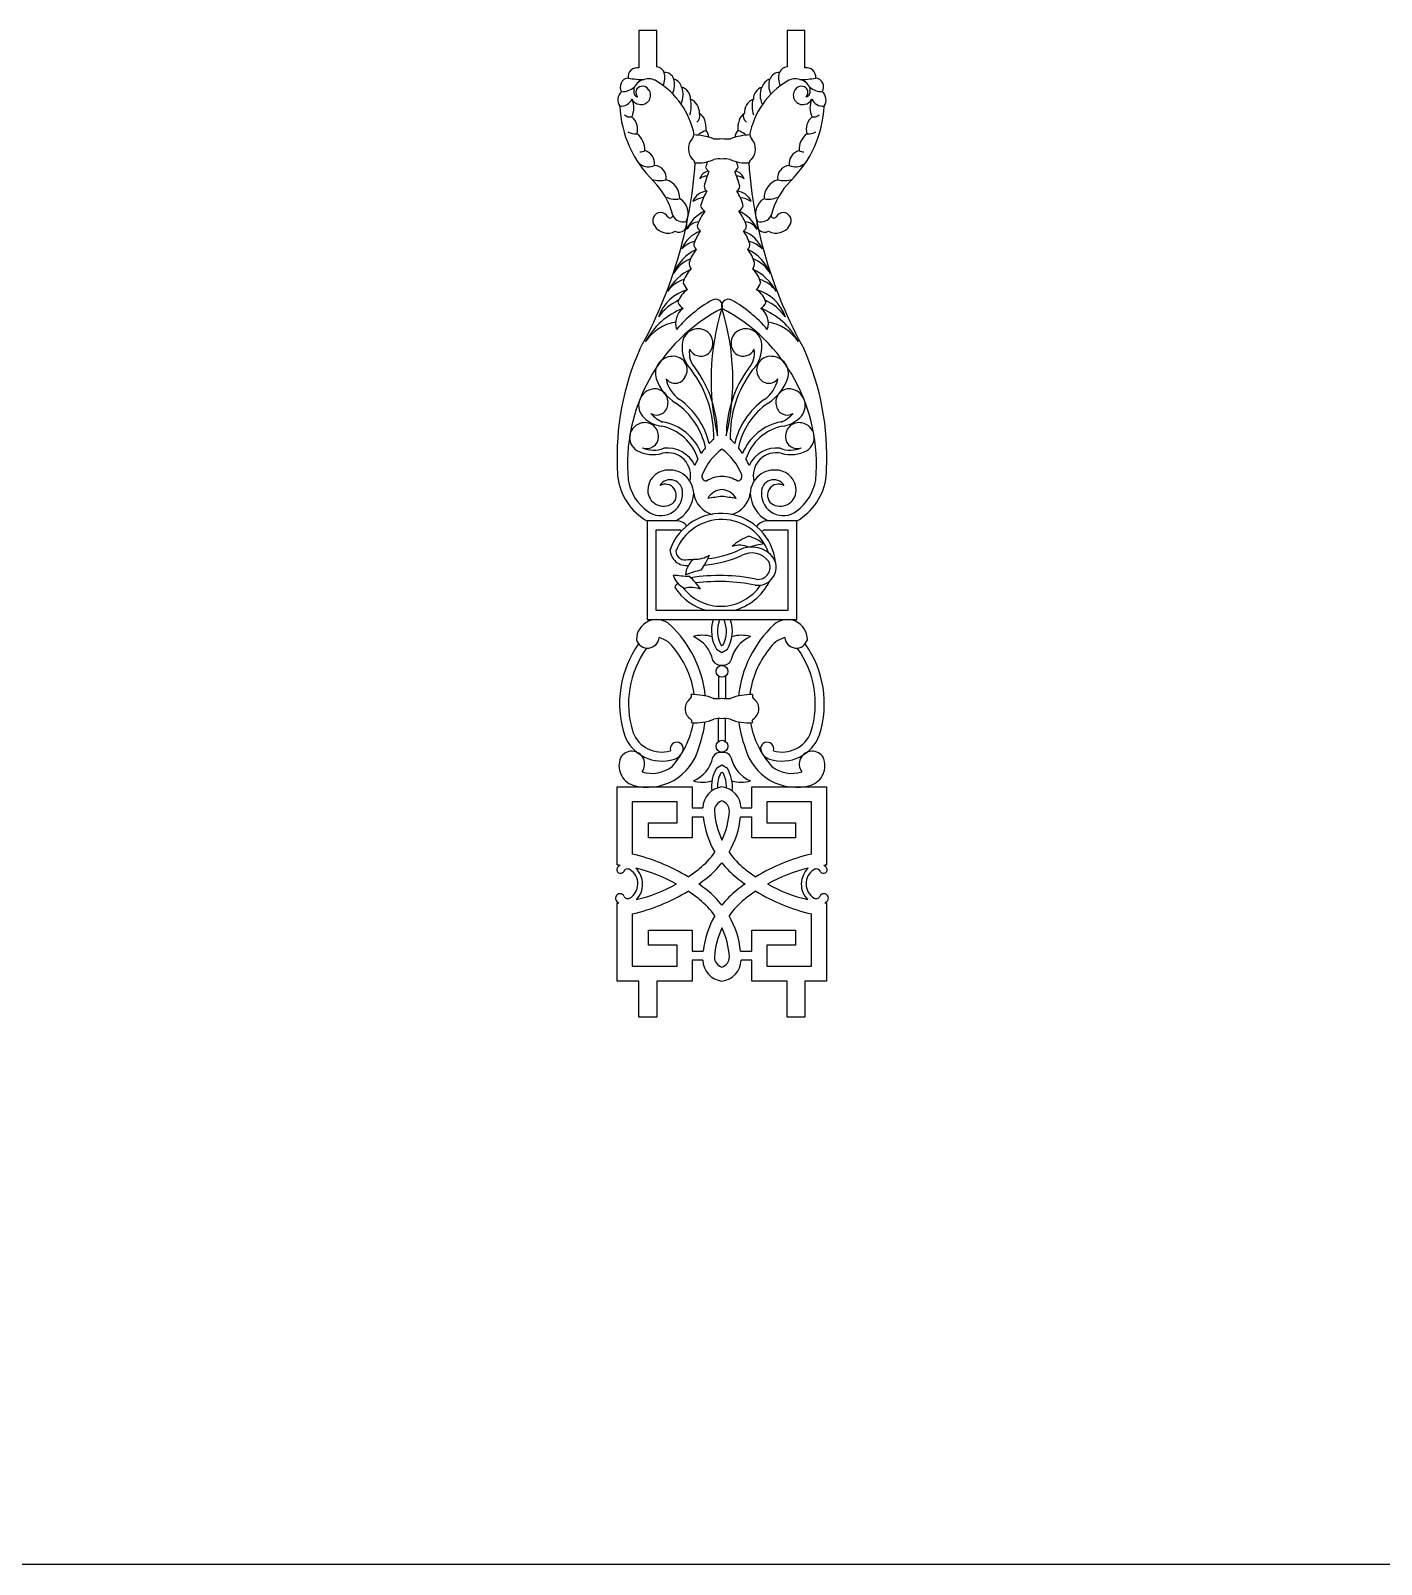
# Model space of a CAD drawing. Extents: x 12262 to 40734, y 30451 to 49613.
# Drawn here: x 27056 to 28276, y 37200 to 38585 of the extents above; entities that cross this region are included whole.
import ezdxf

# ---------------------------------------------------------------- set-up
doc = ezdxf.new("R2010")
doc.units = 0
doc.header["$LTSCALE"] = 0.85
doc.header["$MEASUREMENT"] = 0
doc.layers.get('0').update_dxf_attribs({"linetype": 'CONTINUOUS'})
doc.layers.add('www.cad-blocks.net', color=7, linetype='CONTINUOUS')

# ---------------------------------------------------------------- blocks, each defined once
blk = doc.blocks.new('A$C36DE5D6E')
for p, q in [((20.74, 495), (11.74, 495)), ((11.74, 495), (11.74, 476.32)), ((20.74, 476.8), (20.74, 495)), ((95.05, 495), (86.05, 495)), ((86.05, 495), (86.05, 476.8)), ((95.05, 476.32), (95.05, 495)), ((30.25, 249), (15.89, 249)), ((15.89, 249), (15.89, 199.5)), ((90.9, 249), (76.54, 249)), ((90.9, 199.5), (90.9, 249)), ((20.39, 204), (20.39, 244.5)), ((20.39, 244.5), (32.07, 244.5)), ((74.72, 244.5), (86.4, 244.5)), ((86.4, 244.5), (86.4, 204)), ((86.4, 204), (20.39, 204)), ((15.89, 199.5), (90.9, 199.5)), ((52.85, 186.77), (53.4, 186.46)), ((53.4, 186.46), (53.94, 186.77)), ((50.63, 184.59), (53.4, 183.01)), ((53.4, 183.01), (56.16, 184.59)), ((51.68, 171.03), (51.68, 159.85)), ((55.11, 171.03), (55.11, 159.85)), ((51.68, 138.34), (51.68, 149.84)), ((55.11, 138.34), (55.11, 149.84)), ((53.4, 126.36), (50.63, 124.78)), ((56.16, 124.78), (53.4, 126.36)), ((0.9, 115.5), (38.4, 115.5)), ((0.9, 76.29), (0.9, 115.5)), ((0.9, 115.5), (38.4, 115.5)), ((38.4, 115.5), (38.4, 104.97)), ((52.85, 122.59), (53.4, 122.9)), ((53.4, 122.9), (53.94, 122.59)), ((68.4, 104.97), (68.4, 115.5)), ((68.4, 115.5), (105.9, 115.5)), ((105.9, 115.5), (105.9, 76.29)), ((30.9, 108), (8.4, 108)), ((8.4, 108), (8.4, 81.75)), ((30.9, 97.44), (30.9, 108)), ((98.4, 108), (75.9, 108)), ((75.9, 108), (75.9, 97.44)), ((98.4, 81.75), (98.4, 108)), ((38.4, 104.97), (43.77, 104.97)), ((38.4, 100.47), (44.03, 100.47)), ((38.4, 100.47), (38.4, 89.94)), ((62.76, 100.47), (68.4, 100.47)), ((63.02, 104.97), (68.4, 104.97)), ((68.4, 89.94), (68.4, 100.47)), ((16.48, 89.94), (16.48, 97.44)), ((16.48, 97.44), (30.9, 97.44)), ((75.9, 97.44), (90.31, 97.44)), ((90.31, 97.44), (90.31, 89.94)), ((38.4, 89.94), (16.48, 89.94)), ((90.31, 89.94), (68.4, 89.94)), ((0.9, 18), (0.9, 57.21)), ((105.9, 57.21), (105.9, 18)), ((8.4, 51.75), (8.4, 25.5)), ((98.4, 25.5), (98.4, 51.75)), ((16.48, 36.06), (16.48, 43.56)), ((16.48, 43.56), (38.4, 43.56)), ((38.4, 43.56), (38.4, 33.03)), ((68.4, 33.03), (68.4, 43.56)), ((68.4, 43.56), (90.31, 43.56)), ((90.31, 43.56), (90.31, 36.06)), ((30.9, 36.06), (16.48, 36.06)), ((30.9, 25.5), (30.9, 36.06)), ((38.4, 33.03), (44.03, 33.03)), ((62.76, 33.03), (68.4, 33.03)), ((90.31, 36.06), (75.9, 36.06)), ((75.9, 36.06), (75.9, 25.5)), ((8.4, 25.5), (30.9, 25.5)), ((43.77, 28.53), (38.4, 28.53)), ((38.4, 28.53), (38.4, 18)), ((68.4, 28.53), (63.02, 28.53)), ((68.4, 18), (68.4, 28.53)), ((75.9, 25.5), (98.4, 25.5)), ((11.74, 18), (0.9, 18)), ((11.74, 0), (11.74, 18)), ((38.4, 18), (20.74, 18)), ((20.74, 18), (20.74, 0)), ((86.05, 18), (68.4, 18)), ((86.05, 0), (86.05, 18)), ((105.9, 18), (95.05, 18)), ((95.05, 18), (95.05, 0)), ((20.74, 0), (11.74, 0)), ((95.05, 0), (86.05, 0))]:
    blk.add_line(p, q)
for centre in [(53.4, 173.47), (53.4, 135.89)]:
    blk.add_circle(centre, 2.98)
for centre, radius, start, end in [((6.82, 466.78), 4.48, 96.14479, 213.007), ((10.92, 471.78), 4.61, 79.67377, 186.81576), ((13.08, 502.38), 31.86, 257.7836, 272.26902), ((16.48, 462.62), 8.21, 59.94572, 150.16351), ((-0.43, 434.86), 40.7, 11.02228, 58.91048), ((20.5, 472.74), 4.07, 19.202, 86.59206), ((15.34, 471.32), 9.41, 334.93455, 16.98952), ((24.64, 469.29), 4.79, 16.67254, 93.59195), ((19.37, 467.8), 10.27, 334.34537, 16.19775), ((27.92, 465.46), 5.37, 11.99984, 75.88056), ((107.22, 434.86), 40.7, 121.08952, 168.97772), ((78.87, 465.46), 5.37, 104.11944, 168.00016), ((87.12, 467.81), 10.27, 163.80225, 205.65463), ((82.15, 469.29), 4.79, 86.40805, 163.32746), ((91.15, 471.33), 9.41, 163.01048, 205.06545), ((86.29, 472.74), 4.07, 93.40794, 160.798), ((90.32, 462.62), 8.21, 29.83649, 120.05428), ((93.71, 502.38), 31.86, 267.73098, 282.2164), ((95.88, 471.78), 4.61, 353.18424, 100.32623), ((99.97, 466.78), 4.48, 326.993, 83.85521), ((6.54, 460.2), 5.4, 130.07211, 214.59882), ((2.91, 474.3), 9.96, 270.84927, 310.29868), ((14.81, 465.06), 5.7, 163.25113, 199.28828), ((11.23, 463.66), 1.86, 195.03802, 266.42462), ((13.31, 463.99), 3.1, 98.2247, 224.87997), ((12.97, 462.54), 4.62, 255.31323, 38.09818), ((13.67, 463.85), 3.31, 27.5874, 104.08598), ((23.78, 462.74), 10.15, 334.07284, 22.19446), ((31.62, 460.79), 5.99, 358.83454, 74.89132), ((75.17, 460.79), 5.99, 105.10868, 181.16546), ((82.71, 462.75), 10.15, 157.80554, 205.92716), ((93.82, 462.54), 4.62, 141.90182, 284.68677), ((93.12, 463.85), 3.31, 75.91402, 152.4126), ((93.48, 463.99), 3.1, 315.12003, 81.7753), ((95.56, 463.66), 1.86, 273.57538, 344.96198), ((91.98, 465.06), 5.7, 340.71172, 16.74887), ((103.88, 474.3), 9.96, 229.70132, 269.15073), ((100.26, 460.2), 5.4, 325.40118, 49.92789), ((2.75, 463.21), 6.11, 263.81496, 335.38977), ((58.18, 459.78), 56.15, 182.69524, 225.79181), ((-1.44, 456.37), 10.65, 334.36674, 23.81305), ((12.37, 462.48), 4.45, 204.07092, 262.65225), ((21.5, 457.28), 16.46, 344.13077, 11.87262), ((34.62, 453.79), 7.5, 356.73227, 66.5205), ((72.17, 453.79), 7.5, 113.4795, 183.26773), ((84.99, 457.29), 16.46, 168.12738, 195.86923), ((48.62, 459.77), 56.14, 314.20416, 357.30879), ((94.42, 462.48), 4.45, 277.34775, 335.92908), ((108.23, 456.37), 10.65, 156.18695, 205.63326), ((104.04, 463.21), 6.11, 204.59333, 276.20194), ((7.31, 455.6), 3.93, 225.56873, 282.48261), ((3.1, 445.6), 7.97, 343.16056, 50.57972), ((38.97, 452.06), 3.4, 301.11709, 22.60808), ((39.69, 448.66), 5.29, 15.21582, 62.88619), ((33.41, 446.08), 12.05, 354.65777, 19.17482), ((73.38, 446.08), 12.05, 160.82518, 185.34223), ((67.1, 448.66), 5.29, 117.11381, 164.78418), ((67.52, 452.07), 3.4, 157.39192, 238.88291), ((103.69, 445.6), 7.97, 129.42028, 196.83944), ((99.48, 455.6), 3.93, 257.51739, 314.43127), ((9.88, 450.03), 6.8, 237.48771, 277.18475), ((4.86, 435.36), 9.86, 356.85238, 53.49879), ((44.44, 435.63), 7.88, 140.89836, 221.89632), ((36.58, 442.59), 2.65, 311.41445, 1.38074), ((38.38, 411.35), 31.32, 69.90912, 88.46045), ((83.51, 365.44), 88.17, 115.59678, 118.26574), ((39.46, 440.4), 7.5, 8.33935, 37.44729), ((50.72, 454.65), 13.98, 263.51028, 281.01924), ((56.07, 454.65), 13.98, 258.98076, 276.48972), ((68.41, 411.35), 31.32, 91.53955, 110.09088), ((67.33, 440.4), 7.5, 142.55271, 171.66065), ((23.29, 365.44), 88.17, 61.73426, 64.40322), ((70.21, 442.59), 2.65, 178.61926, 228.58555), ((62.35, 435.63), 7.88, 318.10368, 39.10164), ((101.93, 435.36), 9.86, 126.50121, 183.14762), ((96.91, 450.03), 6.8, 262.81525, 302.51229), ((12.56, 438.39), 4.17, 266.13962, 301.10499), ((12.81, 428.26), 6.83, 352.61945, 73.88276), ((93.98, 428.26), 6.83, 106.11724, 187.38055), ((94.24, 438.39), 4.17, 238.89501, 273.86038), ((-183.01, 444.09), 223.52, 330.81358, 356.03456), ((16.49, 433.71), 7.05, 235.04956, 296.11135), ((19.2, 421.14), 6.25, 351.2489, 86.36112), ((37.73, 428.49), 2.07, 4.29591, 65.70948), ((41.06, 449.45), 20.84, 266.50594, 293.23568), ((47.33, 419.27), 5.22, 97.44508, 164.9798), ((99.51, 402.59), 56.9, 157.63005, 165.33634), ((72.09, 419.17), 27.84, 158.79704, 164.85036), ((50.77, 428.9), 6.07, 203.9285, 230.20104), ((51.58, 423.77), 6.92, 74.75328, 109.35063), ((55.22, 423.77), 6.92, 70.64937, 105.24672), ((65.73, 449.45), 20.84, 246.76432, 273.49406), ((56.03, 428.9), 6.07, 309.79896, 336.0715), ((7.29, 402.59), 56.9, 14.66366, 22.36995), ((59.46, 419.27), 5.22, 15.0202, 82.55492), ((34.7, 419.17), 27.84, 15.14964, 21.20296), ((289.8, 444.09), 223.52, 183.96544, 209.18642), ((69.06, 428.49), 2.07, 114.29052, 175.70409), ((87.6, 421.14), 6.25, 93.63888, 188.7511), ((90.3, 433.71), 7.05, 243.88865, 304.95044), ((22.05, 431.83), 12.11, 251.53231, 285.9264), ((-7.7, 393.16), 37.55, 13.97957, 44.62464), ((22.33, 410.71), 9.95, 359.83092, 72.20724), ((46.07, 416.35), 5.7, 90.33515, 131.50407), ((47.74, 417.07), 3.28, 181.4299, 234.76605), ((60.72, 416.35), 5.7, 48.49593, 89.66485), ((59.05, 417.07), 3.28, 305.23395, 358.5701), ((84.46, 410.71), 9.95, 107.79276, 180.16908), ((114.49, 393.16), 37.55, 135.37536, 166.02043), ((84.74, 431.83), 12.11, 254.0736, 288.46769), ((29.89, 419.81), 9.43, 242.57262, 284.71749), ((27.94, 403.3), 8.57, 332.12367, 59.51885), ((46.34, 406.22), 8.18, 93.46657, 157.69805), ((47.17, 394.53), 17.01, 100.14291, 119.58675), ((68.05, 400.46), 26.21, 147.90515, 165.5629), ((60.45, 406.22), 8.18, 22.30195, 86.53343), ((38.74, 400.46), 26.21, 14.4371, 32.09485), ((59.62, 394.53), 17.01, 60.41325, 79.85709), ((78.85, 403.3), 8.57, 120.48115, 207.87633), ((76.9, 419.81), 9.43, 255.28251, 297.42738), ((22.67, 399.65), 4.05, 28.10035, 218.08155), ((27.37, 402.34), 1.37, 214.5549, 355.32271), ((33.84, 404.66), 5.65, 205.48702, 287.23214), ((51.77, 388.45), 17.43, 113.429, 157.39616), ((69.6, 386.78), 30.42, 144.49423, 160.12438), ((47.61, 409.01), 5.34, 202.0836, 238.68716), ((59.18, 409.01), 5.34, 301.31284, 337.9164), ((55.02, 388.45), 17.43, 22.60384, 66.571), ((37.19, 386.78), 30.42, 19.87562, 35.50577), ((72.95, 404.66), 5.65, 252.76786, 334.51298), ((79.42, 402.34), 1.37, 184.67729, 325.4451), ((84.12, 399.65), 4.05, 321.91845, 151.89965), ((26.12, 401.12), 7.74, 210.8759, 299.92598), ((32, 397.7), 3.86, 238.44876, 24.32974), ((48.38, 379.02), 16.49, 110.79091, 156.94865), ((42.53, 391.28), 7.86, 95.32033, 150.56561), ((66.52, 378.44), 28.83, 146.30426, 160.53176), ((44.84, 397.54), 3.87, 186.22923, 233.29696), ((61.95, 397.54), 3.87, 306.70304, 353.77077), ((58.41, 379.02), 16.49, 23.05135, 69.20909), ((40.27, 378.44), 28.83, 19.46824, 33.69574), ((64.27, 391.28), 7.86, 29.43439, 84.67967), ((74.79, 397.7), 3.86, 155.67026, 301.55124), ((80.67, 401.12), 7.74, 240.07402, 329.1241), ((50.72, 364.11), 23.48, 115.8577, 157.87142), ((44.75, 373.47), 16.66, 107.1447, 133.8847), ((57.23, 372.22), 21.22, 142.14112, 162.355), ((42.67, 387.78), 3.35, 175.29869, 229.22904), ((64.12, 387.78), 3.35, 310.77096, 4.70131), ((56.07, 364.11), 23.48, 22.12858, 64.1423), ((49.56, 372.22), 21.22, 17.645, 37.85888), ((62.04, 373.47), 16.66, 46.1153, 72.8553), ((43.59, 364.72), 16.78, 110.68102, 150.61539), ((41.63, 378.18), 4.64, 174.20353, 217.85208), ((65.16, 378.18), 4.64, 322.14792, 5.79647), ((63.2, 364.72), 16.78, 29.38461, 69.31898), ((48.95, 351.77), 26, 114.99137, 151.54933), ((38.76, 355.27), 15.47, 106.11499, 144.95601), ((46.26, 365.97), 12.51, 131.53732, 169.50379), ((57.84, 351.77), 26, 28.45067, 65.00863), ((60.53, 365.97), 12.51, 10.49621, 48.46268), ((68.03, 355.27), 15.47, 35.04399, 73.88501), ((41.95, 344.17), 21.64, 105.91666, 160.76361), ((42.61, 355.09), 11.88, 123.68522, 162.47209), ((47.58, 374.52), 14.99, 204.71037, 219.52563), ((59.21, 374.52), 14.99, 320.47437, 335.28963), ((64.84, 344.17), 21.64, 19.23639, 74.08334), ((64.18, 355.09), 11.88, 17.52791, 56.31478), ((93.98, 277.5), 88, 117.40731, 185.17112), ((46.96, 321.77), 36.27, 111.01432, 152.03326), ((43.27, 335.47), 26.9, 115.53636, 143.94582), ((39.27, 348.18), 9.16, 125.56959, 199.84342), ((80.24, 303.01), 65.02, 119.23196, 139.68358), ((36.9, 360.91), 6.05, 201.72702, 240.83178), ((168.41, 319.68), 120.49, 162.66086, 193.4544), ((50.24, 356.79), 3.44, 340.24385, 120.5763), ((56.55, 356.79), 3.44, 59.4237, 199.75615), ((12.81, 277.5), 88, 354.82888, 62.59269), ((-61.62, 319.68), 120.49, 346.5456, 17.33914), ((26.55, 303.01), 65.02, 40.31642, 60.76804), ((69.89, 360.91), 6.05, 299.16822, 338.27298), ((59.83, 321.77), 36.27, 27.96674, 68.98568), ((67.52, 348.18), 9.16, 340.15658, 54.43041), ((63.52, 335.47), 26.9, 36.05418, 64.46364), ((34.38, 325.74), 23.42, 100.42683, 146.17608), ((72.41, 325.74), 23.42, 33.82392, 79.57317), ((41.42, 337.44), 7.97, 58.63009, 178.76957), ((41.59, 338.18), 7.26, 307.35496, 56.72613), ((65.2, 338.18), 7.26, 123.27387, 232.64504), ((65.37, 337.44), 7.97, 1.23043, 121.36991), ((134.42, 281.17), 133.66, 156.20548, 182.62644), ((28.6, 322.94), 8.6, 91.0114, 198.082), ((29.16, 324.76), 6.81, 326.7718, 95.96006), ((49.73, 336.1), 16.35, 174.69264, 224.95283), ((48.14, 333.19), 11.12, 170.22181, 223.6779), ((42.91, 338.11), 6.49, 207.9413, 298.35462), ((63.88, 338.11), 6.49, 241.64538, 332.0587), ((58.66, 333.19), 11.12, 316.3221, 9.77819), ((57.06, 336.1), 16.35, 315.04717, 5.30736), ((77.63, 324.76), 6.81, 84.03994, 213.2282), ((78.19, 322.94), 8.6, 341.918, 88.9886), ((-27.63, 281.17), 133.66, 357.37356, 23.79452), ((-6.02, 291.29), 55.3, 358.69533, 36.97085), ((-6.81, 291.33), 58.04, 0.30805, 36.07986), ((113.6, 291.33), 58.04, 143.92014, 179.69195), ((112.81, 291.29), 55.3, 143.02915, 181.30467), ((43.34, 328.69), 24.42, 200.17511, 237.53558), ((29.85, 323.75), 5.7, 218.28734, 331.54622), ((41.45, 323.33), 16.38, 190.94895, 235.48991), ((76.95, 323.75), 5.7, 208.45378, 321.71266), ((65.34, 323.33), 16.38, 304.51009, 349.05105), ((63.45, 328.69), 24.42, 302.46442, 339.82489), ((19.94, 306.93), 8.34, 96.47987, 227.9651), ((19.6, 308.49), 6.75, 348.00987, 95.09515), ((9.9, 278.41), 35.98, 11.74857, 55.58253), ((11.22, 279.82), 36.6, 12.56976, 55.07132), ((95.57, 279.82), 36.6, 124.92868, 167.43024), ((96.89, 278.41), 35.98, 124.41747, 168.25143), ((87.19, 308.49), 6.75, 84.90485, 191.99013), ((86.85, 306.93), 8.34, 312.0349, 83.52013), ((25.15, 311.77), 15.44, 225.65204, 262.27433), ((20.55, 307.78), 5.7, 239.77601, 353.03489), ((30.46, 314.5), 17.29, 222.33933, 246.81827), ((86.24, 307.78), 5.7, 186.96511, 300.22399), ((76.33, 314.5), 17.29, 293.18173, 317.66067), ((81.65, 311.77), 15.44, 277.72567, 314.34796), ((14.58, 290.76), 7.49, 99.97238, 238.62778), ((14.74, 291.55), 6.75, 355.43586, 102.52114), ((18.17, 272.59), 24.39, 18.03844, 78.39793), ((19.23, 273.39), 25.61, 21.74531, 80.05254), ((87.56, 273.39), 25.61, 99.94746, 158.25469), ((88.63, 272.59), 24.39, 101.60207, 161.96156), ((92.05, 291.55), 6.75, 77.47886, 184.56414), ((92.21, 290.76), 7.49, 301.37222, 80.02762), ((15.78, 290.97), 5.7, 247.202, 0.46088), ((19.21, 297.96), 13.49, 245.2747, 291.60315), ((26.16, 270.71), 14.85, 24.01739, 97.67323), ((73.59, 262.47), 36.76, 140.73293, 146.28133), ((71.21, 261.03), 29.89, 126.58652, 158.25924), ((73.59, 262.47), 36.76, 131.43167, 136.45804), ((35.58, 261.03), 29.89, 21.74076, 53.41348), ((33.2, 262.47), 36.76, 43.54196, 48.56833), ((33.2, 262.47), 36.76, 33.71867, 39.26707), ((80.63, 270.71), 14.85, 82.32677, 155.98261), ((87.58, 297.96), 13.49, 248.39685, 294.7253), ((91.01, 290.97), 5.7, 179.53912, 292.798), ((18.87, 299.13), 16.89, 240.98208, 286.25303), ((26.11, 271.61), 11.59, 346.17852, 102.54909), ((73.59, 262.47), 36.76, 151.26385, 157.12748), ((33.2, 262.47), 36.76, 22.87252, 28.73615), ((80.68, 271.61), 11.59, 77.45091, 193.82148), ((87.92, 299.13), 16.89, 253.74697, 299.01792), ((30.49, 274.64), 29.59, 179.20687, 234.10396), ((30.03, 273.36), 24, 189.07438, 234.24784), ((26.34, 264.28), 10.17, 97.27588, 180.41579), ((27.44, 263.44), 6.18, 355.20271, 148.04887), ((27.07, 262.37), 12.16, 1.87943, 99.5238), ((45.67, 271.37), 2.34, 161.77779, 272.00255), ((53.82, 256.1), 15.24, 91.57949, 121.95273), ((52.98, 256.1), 15.24, 58.04727, 88.42051), ((61.12, 271.37), 2.34, 267.99745, 18.22221), ((79.73, 262.37), 12.16, 80.4762, 178.12057), ((79.35, 263.44), 6.18, 31.95113, 184.79729), ((80.45, 264.28), 10.17, 359.58421, 82.72412), ((76.76, 273.36), 24, 305.75216, 350.92562), ((76.3, 274.64), 29.59, 305.89604, 0.79313), ((22.67, 262.55), 10.93, 232.47502, 1.97493), ((24.13, 264.29), 7.96, 180.57387, 303.8376), ((24.95, 261.89), 5.55, 310.62634, 119.68188), ((23.03, 263.51), 16.21, 296.45752, 357.38601), ((51.96, 264.64), 12.87, 188.24468, 254.49024), ((54.12, 255.63), 9.09, 94.5856, 149.50372), ((52.67, 255.63), 9.09, 30.49628, 85.4144), ((54.84, 264.64), 12.87, 285.50976, 351.75532), ((83.76, 263.51), 16.21, 182.61399, 243.54248), ((84.12, 262.55), 10.93, 178.02507, 307.52498), ((81.84, 261.89), 5.55, 60.31812, 229.37366), ((82.66, 264.29), 7.96, 236.1624, 359.42613), ((69.03, 124.57), 137.57, 96.52371, 99.51302), ((37.77, 124.57), 137.57, 80.48698, 83.47629), ((21.27, 260.98), 13.14, 231.76359, 245.83041), ((53.08, 225.43), 27.28, 5.61358, 160.64275), ((30.68, 242.59), 6.42, 36.51487, 93.81835), ((53.4, 224.92), 24.75, 18.93727, 158.83874), ((76.11, 242.59), 6.42, 86.18165, 143.48513), ((85.52, 260.98), 13.14, 294.16959, 308.23641), ((31.17, 242.2), 2.47, 40.3536, 68.62631), ((76.46, 216.4), 26.68, 110.90872, 132.24337), ((54.37, 207.48), 36.1, 55.92808, 69.62385), ((75.62, 242.2), 2.47, 111.37369, 139.6464), ((35.68, 234.9), 8.36, 182.8975, 277.20228), ((34.84, 233.89), 4.52, 180.41094, 289.52134), ((40.05, 243.02), 13.25, 267.14748, 302.50685), ((13.75, 245.55), 36.1, 323.99188, 337.68765), ((38.98, 287.84), 61.27, 275.27361, 293.33237), ((38.98, 287.84), 58.27, 277.25803, 293.20103), ((62.24, 225.36), 11.41, 65.42051, 108.99818), ((68.36, 222.29), 13.6, 35.16936, 118.18925), ((68.36, 222.29), 10.6, 36.11736, 118.84293), ((79.88, 194.56), 43.15, 96.99866, 107.38482), ((45.91, 221.14), 10.83, 126.97454, 176.05733), ((59.72, 156.49), 69.88, 103.88294, 110.62927), ((38.98, 287.84), 58.27, 267.4082, 270.11325), ((71.49, 225.75), 9.11, 260.83733, 28.72424), ((71.49, 225.75), 6.11, 261.34772, 27.1988), ((39.55, 291.02), 69.88, 261.19967, 267.946), ((39.28, 224.91), 10.83, 195.77162, 244.8544), ((37.35, 211.9), 8.5, 136.69604, 154.44938), ((52.57, 230.59), 27.38, 213.27796, 256.21923), ((52.83, 230.24), 24.09, 217.25155, 325.89173), ((38.04, 202.29), 13.25, 69.32209, 104.68146), ((12.81, 194.42), 36.1, 34.14129, 47.83706), ((52.02, 128.13), 93.44, 78.54933, 98.75424), ((52.02, 128.13), 90.44, 78.50791, 97.43606), ((52.57, 230.59), 27.38, 283.78077, 334.17025), ((20.58, 189.4), 10.07, 47.89218, 180.18089), ((-11.86, 155.16), 57.23, 5.94903, 46.77616), ((66.52, 193.81), 18.37, 162.32767, 210.1331), ((66.03, 193.67), 14.87, 157.94474, 207.62923), ((40.77, 193.67), 14.87, 332.37077, 22.05526), ((40.27, 193.81), 18.37, 329.8669, 17.67233), ((118.65, 155.16), 57.23, 133.22384, 174.05097), ((86.21, 189.4), 10.07, 359.81911, 132.10782), ((54.15, 157.25), 52.12, 144.76409, 197.47592), ((54.15, 157.25), 47.62, 144.10081, 197.39313), ((16.11, 190.97), 5.82, 195.96162, 354.65967), ((18.27, 177.41), 13.51, 32.32055, 74.38531), ((43.62, 175.6), 15.98, 72.6257, 106.60013), ((32.25, 175.3), 17.03, 12.32715, 66.43323), ((74.55, 175.3), 17.03, 113.56677, 167.67285), ((63.17, 175.6), 15.98, 73.39987, 107.3743), ((88.52, 177.41), 13.51, 105.61469, 147.67945), ((90.68, 190.97), 5.82, 185.34033, 344.03838), ((52.64, 157.25), 47.62, 342.60687, 35.89919), ((52.64, 157.25), 52.12, 342.52408, 35.23591), ((-5.78, 155.96), 45.61, 7.34431, 38.95593), ((52.81, 180.93), 4.41, 206.91177, 277.60082), ((53.98, 180.93), 4.41, 262.39918, 333.08823), ((112.57, 155.96), 45.61, 141.04407, 172.65569), ((36.19, 161.14), 1.93, 313.64797, 19.91597), ((38.45, 130.73), 31.08, 69.87277, 90.83456), ((68.34, 130.73), 31.08, 89.16544, 110.12723), ((70.61, 161.14), 1.93, 160.08403, 226.35203), ((41.1, 154.68), 6.21, 125.2826, 236.224), ((50.72, 173.8), 13.98, 263.51028, 281.01924), ((56.07, 173.8), 13.98, 258.98076, 276.48972), ((65.69, 154.68), 6.21, 303.776, 54.7174), ((-5.78, 155.96), 45.61, 318.57451, 349.58388), ((37.05, 148.47), 1.21, 326.11394, 60.16198), ((40.42, 170.72), 23.05, 264.11509, 292.62112), ((-11.86, 155.16), 57.23, 339.52204, 352.93255), ((51.58, 142.92), 6.92, 74.75328, 109.35063), ((55.22, 142.92), 6.92, 70.64937, 105.24672), ((66.37, 170.72), 23.05, 247.37888, 275.88491), ((118.65, 155.16), 57.23, 187.06745, 200.47796), ((112.57, 155.96), 45.61, 190.41612, 221.42549), ((69.74, 148.47), 1.21, 119.83802, 213.88606), ((23.22, 148.46), 20.01, 200.08268, 288.34968), ((23.12, 148.35), 15.37, 200.30519, 286.85363), ((83.57, 148.46), 20.01, 251.65032, 339.91732), ((83.67, 148.35), 15.37, 253.14637, 339.69481), ((8.16, 126.96), 6.46, 322.87109, 150.76157), ((16.1, 141.81), 26.51, 253.7039, 345.4146), ((30.72, 134.62), 3.29, 7.1587, 197.43971), ((28, 135.27), 5.99, 284.70471, 357.70187), ((52.81, 128.43), 4.41, 82.39918, 153.08823), ((53.98, 128.43), 4.41, 26.91177, 97.60082), ((90.69, 141.81), 26.51, 194.5854, 286.2961), ((76.07, 134.62), 3.29, 342.56029, 172.8413), ((78.79, 135.27), 5.99, 182.29813, 255.29529), ((98.64, 126.96), 6.46, 29.23843, 217.12891), ((12.08, 126.14), 10.35, 157.40826, 250.71501), ((18.33, 138.52), 16.26, 251.98573, 308.36288), ((32.25, 134.06), 17.03, 293.56677, 347.67285), ((66.52, 115.56), 18.37, 149.8669, 186.61348), ((40.27, 115.56), 18.37, 353.38652, 30.1331), ((74.55, 134.06), 17.03, 192.32715, 246.43323), ((88.46, 138.52), 16.26, 231.63712, 288.01427), ((94.71, 126.14), 10.35, 289.28499, 22.59174), ((43.62, 133.77), 15.98, 253.39987, 287.3743), ((54.82, 104.53), 11.06, 97.42464, 177.73452), ((66.03, 115.7), 14.87, 152.37077, 182.79335), ((51.97, 104.53), 11.06, 2.26548, 82.57536), ((40.77, 115.7), 14.87, 357.20665, 27.62923), ((63.17, 133.77), 15.98, 252.6257, 286.60013), ((54.97, 103.35), 5.35, 107.10841, 179.57467), ((51.82, 103.35), 5.35, 0.42533, 72.89159), ((88.97, 105.27), 45.2, 186.09029, 209.98307), ((89.94, 106.04), 40.41, 183.75581, 205.26428), ((16.85, 106.04), 40.41, 334.73572, 356.24419), ((17.82, 105.27), 45.2, 330.01693, 353.90971), ((-12.29, -9.03), 93.11, 58.45016, 77.16346), ((16.85, 106.04), 40.41, 308.62693, 324.67663), ((17.82, 105.27), 45.2, 308.4132, 321.91622), ((88.97, 105.27), 45.2, 218.08378, 231.5868), ((89.94, 106.04), 40.41, 215.32337, 231.37307), ((119.08, -9.03), 93.11, 102.83654, 121.54984), ((2.48, 73.96), 1.87, 150.99102, 321.66787), ((5.31, 71.25), 5.75, 122.07965, 140.95377), ((-8.38, -3.61), 80.43, 82.40113, 83.37782), ((6.09, 72.03), 2.27, 55.82875, 160.26727), ((2.76, 66.85), 8.43, 300.87546, 56.9042), ((2.5, 66.67), 11.08, 315.49571, 46.07535), ((-8.38, -3.61), 80.43, 61.01627, 76.65075), ((-8.38, 137.11), 80.43, 303.85583, 308.85514), ((-12.29, 142.53), 93.11, 305.52078, 308.68186), ((119.08, 142.53), 93.11, 231.31814, 234.47922), ((115.17, 137.11), 80.43, 231.14486, 236.14417), ((115.17, -3.61), 80.43, 103.34925, 118.98373), ((104.29, 66.67), 11.08, 133.92465, 224.50429), ((104.03, 66.85), 8.43, 123.0958, 239.12454), ((100.7, 72.03), 2.27, 19.73273, 124.17125), ((104.31, 73.96), 1.87, 218.33213, 29.00898), ((115.17, -3.61), 80.43, 96.62218, 97.59887), ((101.48, 71.25), 5.75, 39.04623, 57.92035), ((2.25, 59.64), 2.26, 22.01451, 226.6439), ((-12.29, 142.53), 93.11, 282.83654, 301.54984), ((-8.38, 137.11), 80.43, 283.5074, 298.98373), ((-8.38, -3.61), 80.43, 51.14486, 56.14417), ((-12.29, -9.03), 93.11, 51.31814, 54.47922), ((17.82, 28.23), 45.2, 38.08378, 51.5868), ((88.97, 28.23), 45.2, 128.4132, 141.91622), ((119.08, -9.03), 93.11, 125.52078, 128.68186), ((115.17, -3.61), 80.43, 123.85583, 128.85514), ((119.08, 142.53), 93.11, 238.45016, 257.16346), ((115.17, 137.11), 80.43, 241.01627, 256.4926), ((104.54, 59.64), 2.26, 313.3561, 157.98549), ((5.05, 63.4), 6.94, 231.14403, 241.31728), ((-8.38, 137.11), 80.43, 276.62218, 277.21318), ((6.14, 61.41), 2.02, 207.0844, 297.75511), ((16.85, 27.46), 40.41, 35.32337, 51.37307), ((89.94, 27.46), 40.41, 128.62693, 144.67663), ((100.65, 61.41), 2.02, 242.24489, 332.9156), ((101.74, 63.4), 6.94, 298.68272, 308.85597), ((115.17, 137.11), 80.43, 262.78682, 263.37782), ((88.97, 28.23), 45.2, 150.01693, 173.90971), ((17.82, 28.23), 45.2, 6.09029, 29.98307), ((89.94, 27.46), 40.41, 154.73572, 176.24419), ((16.85, 27.46), 40.41, 3.75581, 25.26428), ((54.82, 28.97), 11.06, 182.26548, 262.57536), ((54.97, 30.15), 5.35, 180.42533, 252.89159), ((51.82, 30.15), 5.35, 287.10841, 359.57467), ((51.97, 28.97), 11.06, 277.42464, 357.73452)]:
    blk.add_arc(centre, radius, start, end)
blk = doc.blocks.new('FORMAT')
at = {"layer": 'www.cad-blocks.net', "color": 155, "true_color": 0x546d8e}
blk.add_line((14872.5, 37199.6), (35345.5, 37199.6), dxfattribs=at)

msp = doc.modelspace()

# ---------------------------------------------------------------- block references
msp.add_blockref('FORMAT', (0, 0))
at = {"xscale": 1.8, "yscale": 1.8, "zscale": 1.8}
msp.add_blockref('A$C36DE5D6E', (27583.9, 37694), dxfattribs=at)

doc.saveas('drawing.dxf')
